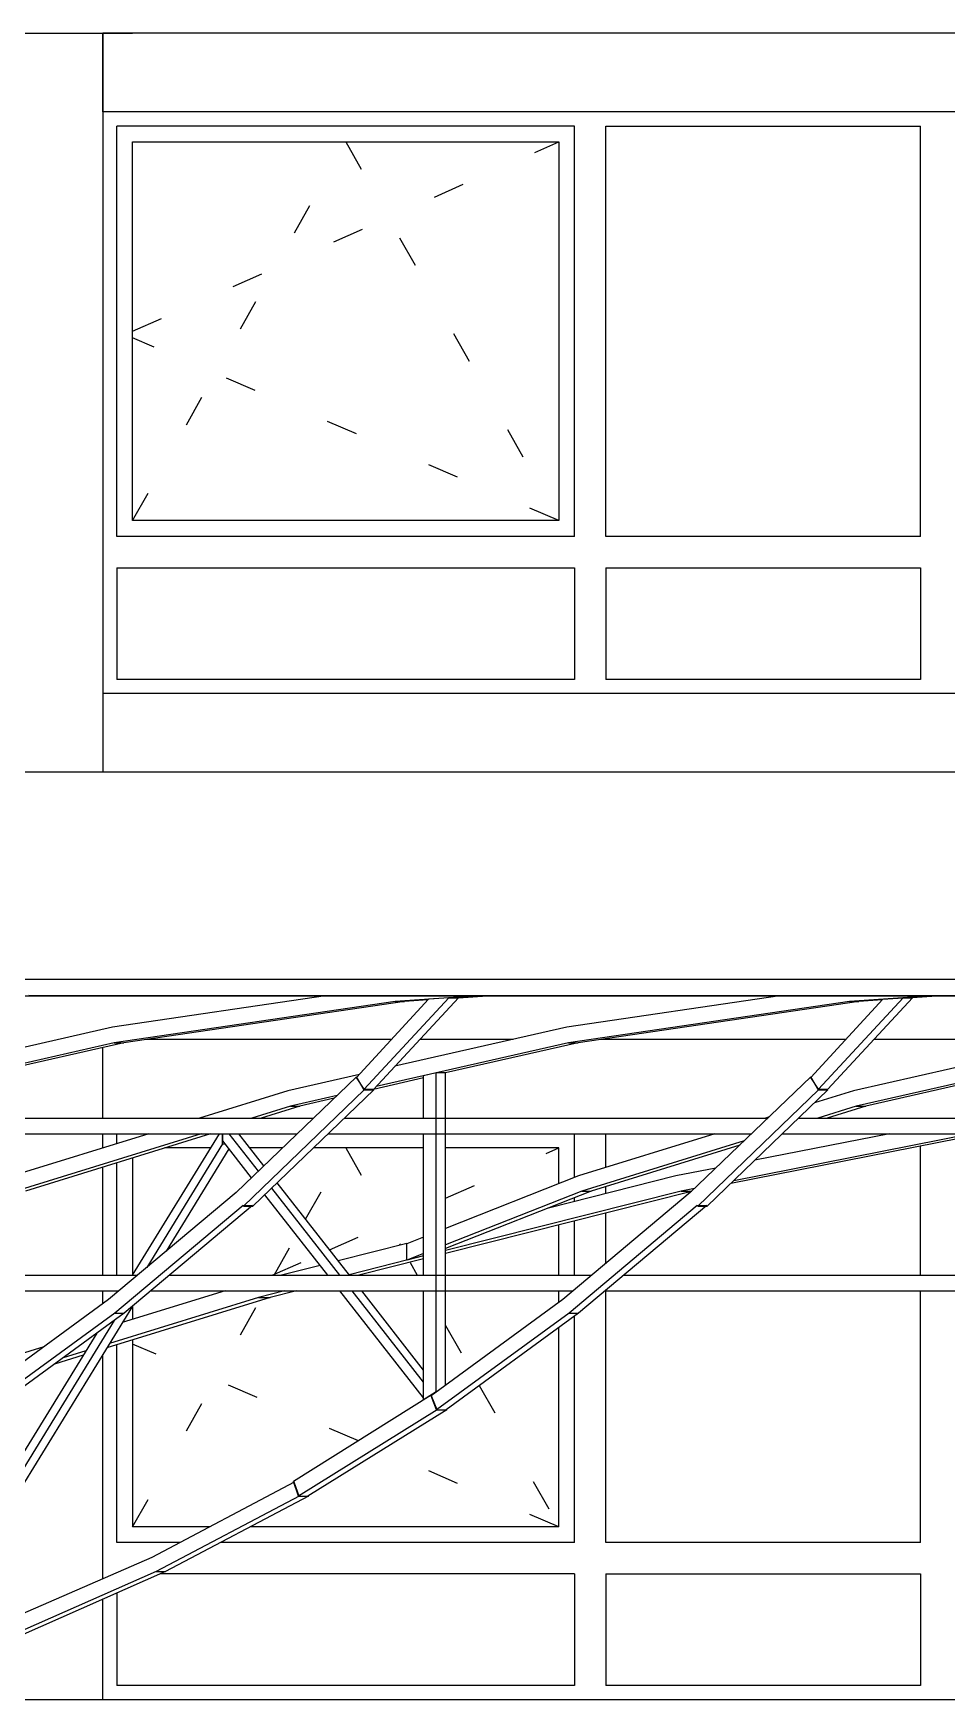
# Model space of a CAD drawing. Header units: metres. Extents: x -54.9 to 38.2, y -3.7 to 17.4.
# Drawn here: x -17.01 to -14.1, y 4.15 to 9.45 of the extents above; entities that cross this region are included whole.
import ezdxf

# ---------------------------------------------------------------- set-up
doc = ezdxf.new("R2010")
doc.units = ezdxf.units.M
for name, pattern in [('DASHDOT', [2, 1.25, -0.25, 0.25, -0.25]), ('DASHED', [0.75, 0.5, -0.25]), ('DOT', [0.25, 0, -0.25])]:
    doc.linetypes.add(name, pattern=pattern)
doc.layers.add('1', color=7, linetype='DASHED')
doc.layers.add('4', color=7, linetype='DASHDOT')

msp = doc.modelspace()

# ---------------------------------------------------------------- linework, layer by layer
at = {"layer": '1', "color": 1, "linetype": 'CONTINUOUS'}
for p, q in [((-23.03681, 9.45), (-16.691778, 9.45)), ((-12.236791, 9.45), (-16.786786, 9.45)), ((-16.786786, 9.45), (-16.786781, 7.1)), ((-16.786778, 9.2), (-16.786778, 9.45)), ((-12.236791, 9.2), (-16.786778, 9.2)), ((-12.236771, 7.35), (-16.786778, 7.35)), ((-16.786781, 7.1), (-17.036778, 7.1)), ((-12.236787, 7.1), (-16.786781, 7.1)), ((-17.059163, 6.44121), (-10.317608, 6.44125)), ((-17.084092, 6.3884), (-10.380227, 6.38841)), ((-17.021486, 6.39113), (-10.317608, 6.38841)), ((-16.078357, 6.388402), (-16.755982, 6.28873)), ((-15.857135, 6.3706), (-16.750089, 6.23926)), ((-15.827042, 6.3706), (-16.719995, 6.23926)), ((-15.750981, 6.3778), (-15.979531, 6.12911)), ((-15.686066, 6.3822), (-15.955349, 6.09154)), ((-15.655977, 6.3822), (-15.925264, 6.09154)), ((-15.594514, 6.38841), (-15.857135, 6.3706)), ((-15.857135, 6.3706), (-15.827042, 6.3706)), ((-15.752982, 6.375623), (-15.827042, 6.3706)), ((-15.686066, 6.3822), (-15.750981, 6.3778)), ((-15.686066, 6.3822), (-15.655977, 6.3822)), ((-15.655997, 6.3822), (-15.56443, 6.38841)), ((-14.633921, 6.388404), (-15.311561, 6.28873)), ((-14.412714, 6.3706), (-15.305667, 6.23926)), ((-14.38262, 6.3706), (-15.275573, 6.23926)), ((-14.30656, 6.3778), (-14.53511, 6.12911)), ((-14.241644, 6.3822), (-14.510927, 6.09154)), ((-14.211555, 6.3822), (-14.480843, 6.09154)), ((-14.150075, 6.38841), (-14.412714, 6.3706)), ((-14.412714, 6.3706), (-14.38262, 6.3706)), ((-14.308561, 6.375622), (-14.38262, 6.3706)), ((-14.119986, 6.38841), (-14.211555, 6.3822)), ((-14.150075, 6.38841), (-14.119986, 6.38841)), ((-16.755982, 6.28873), (-17.302131, 6.164456)), ((-15.311561, 6.28873), (-15.85771, 6.164456)), ((-13.512076, 6.28873), (-14.399149, 6.08688)), ((-16.750089, 6.23926), (-17.361785, 6.100068)), ((-16.719995, 6.23926), (-17.141045, 6.143451)), ((-16.786777, 6), (-16.786777, 6.224064)), ((-16.750089, 6.23926), (-16.719995, 6.23926)), ((-15.868432, 6.25), (-16.646976, 6.25)), ((-15.305667, 6.23926), (-15.917363, 6.100068)), ((-15.481768, 6.25), (-15.778456, 6.25)), ((-15.275573, 6.23926), (-15.696623, 6.143451)), ((-15.305667, 6.23926), (-15.275573, 6.23926)), ((-14.42401, 6.25), (-15.202554, 6.25)), ((-13.506182, 6.23926), (-14.390775, 6.03796)), ((-13.476089, 6.23926), (-14.360691, 6.03796)), ((-13.682283, 6.25), (-14.334034, 6.25)), ((-15.979514, 6.13127), (-16.362864, 5.76297)), ((-15.97067, 6.138752), (-16.198634, 6.08688)), ((-15.955349, 6.09154), (-15.979531, 6.12911)), ((-15.955295, 6.08929), (-15.979514, 6.13127)), ((-15.76665, 6.127516), (-15.926305, 6.091187)), ((-15.726717, 6.14345), (-15.76665, 6.13436)), ((-15.76665, 6), (-15.76665, 6.13436)), ((-15.726717, 5.12863), (-15.726717, 6.14345)), ((-14.535092, 6.13127), (-14.918443, 5.76297)), ((-14.510927, 6.09154), (-14.53511, 6.12911)), ((-14.510874, 6.08929), (-14.535092, 6.13127)), ((-16.198634, 6.08688), (-16.479006, 6)), ((-15.955295, 6.08929), (-16.339182, 5.71925)), ((-15.925211, 6.08929), (-16.309093, 5.71925)), ((-16.041359, 6.071853), (-16.19026, 6.03797)), ((-16.050696, 6.062882), (-16.160175, 6.03797)), ((-15.955349, 6.09154), (-15.925264, 6.09154)), ((-15.955295, 6.08929), (-15.925211, 6.08929)), ((-14.510874, 6.08929), (-14.89476, 5.71925)), ((-14.480789, 6.08929), (-14.864671, 5.71925)), ((-14.399149, 6.08688), (-14.523152, 6.048455)), ((-14.510927, 6.09154), (-14.480843, 6.09154)), ((-14.510874, 6.08929), (-14.480789, 6.08929)), ((-17.462262, 6), (-16.116148, 6)), ((-16.19026, 6.03797), (-16.312792, 6)), ((-16.160175, 6.03797), (-16.282707, 6)), ((-16.19026, 6.03797), (-16.160175, 6.03797)), ((-16.017841, 6), (-14.671726, 6)), ((-14.668015, 6.003565), (-14.679521, 6)), ((-14.573419, 6), (-12.236773, 6)), ((-14.390775, 6.03796), (-14.513281, 6)), ((-14.360691, 6.03796), (-14.483195, 6)), ((-14.390775, 6.03796), (-14.360691, 6.03796)), ((-17.514133, 5.95), (-16.168191, 5.95)), ((-16.640363, 5.95), (-17.07383, 5.81568)), ((-16.474145, 5.95), (-17.063021, 5.76752)), ((-16.444061, 5.95), (-17.032936, 5.76752)), ((-16.786777, 5.90463), (-16.786777, 5.95)), ((-16.416559, 5.95), (-16.69284, 5.5)), ((-16.405508, 5.918), (-16.405508, 5.95)), ((-16.405486, 5.927), (-16.405486, 5.95)), ((-16.291638, 5.8314), (-16.384374, 5.95)), ((-16.274458, 5.847905), (-16.354289, 5.95)), ((-16.069711, 5.95), (-14.72377, 5.95)), ((-15.76665, 5.5), (-15.76665, 5.95)), ((-14.840878, 5.95), (-15.274345, 5.81568)), ((-13.986933, 5.95), (-14.789992, 5.791237)), ((-14.024618, 5.95), (-14.780269, 5.800609)), ((-14.285337, 5.95), (-14.712975, 5.865477)), ((-14.62529, 5.95), (-12.890961, 5.95)), ((-16.405508, 5.918), (-16.646855, 5.524895)), ((-16.385548, 5.901502), (-16.584858, 5.576869)), ((-16.405508, 5.918), (-16.398448, 5.918)), ((-16.313963, 5.809951), (-16.405486, 5.927)), ((-14.747158, 5.92753), (-15.263545, 5.76752)), ((-14.761483, 5.913768), (-15.233452, 5.76752)), ((-16.786777, 5.5), (-16.786777, 5.8438)), ((-14.837331, 5.840898), (-14.964916, 5.81568)), ((-16.032511, 5.5), (-16.249137, 5.777044)), ((-16.002421, 5.5), (-16.231981, 5.793581)), ((-15.274345, 5.81568), (-15.696623, 5.648966)), ((-14.964916, 5.81568), (-15.369715, 5.713724)), ((-16.362864, 5.76297), (-16.768641, 5.4228)), ((-16.071607, 5.5), (-16.27143, 5.755555)), ((-15.233452, 5.76752), (-15.696623, 5.584663)), ((-14.94764, 5.76752), (-15.696623, 5.578924)), ((-15.263545, 5.76752), (-15.696623, 5.596543)), ((-14.915039, 5.76624), (-15.696623, 5.569435)), ((-14.918443, 5.76297), (-15.32422, 5.4228)), ((-15.263545, 5.76752), (-15.233452, 5.76752)), ((-14.904915, 5.775967), (-14.94764, 5.76752)), ((-14.94764, 5.76752), (-14.913707, 5.76752)), ((-16.340688, 5.72133), (-16.748632, 5.37959)), ((-16.310599, 5.72133), (-16.718547, 5.37959)), ((-16.340688, 5.72133), (-16.310599, 5.72133)), ((-16.339182, 5.71925), (-16.309093, 5.71925)), ((-14.896266, 5.72133), (-15.30421, 5.37959)), ((-14.866177, 5.72133), (-15.274126, 5.37959)), ((-14.896266, 5.72133), (-14.866177, 5.72133)), ((-14.89476, 5.71925), (-14.864671, 5.71925)), ((-15.76665, 5.62132), (-15.82007, 5.60023)), ((-15.81962, 5.600407), (-16.037937, 5.545421)), ((-15.820061, 5.54781), (-15.82007, 5.60023)), ((-15.76665, 5.568896), (-15.820061, 5.54781)), ((-16.095738, 5.530862), (-16.218271, 5.5)), ((-15.76665, 5.561291), (-16.003677, 5.501607)), ((-15.76665, 5.551802), (-15.972376, 5.5)), ((-15.76665, 5.561259), (-15.820061, 5.54781)), ((-18.01923, 5.5), (-16.676552, 5.5)), ((-16.574809, 5.5), (-15.23213, 5.5)), ((-15.130388, 5.5), (-12.890961, 5.5)), ((-18.078917, 5.45), (-16.736195, 5.45)), ((-16.768641, 5.4228), (-17.186822, 5.11661)), ((-16.786777, 5.409521), (-16.786777, 5.45)), ((-16.254383, 5.42899), (-16.774046, 5.268722)), ((-16.292064, 5.42899), (-16.765242, 5.283062)), ((-16.397786, 5.45), (-16.724578, 5.349295)), ((-16.634496, 5.45), (-15.291774, 5.45)), ((-16.208626, 5.45), (-16.292064, 5.42899)), ((-16.292064, 5.42899), (-16.254383, 5.42899)), ((-16.170944, 5.45), (-16.254383, 5.42899)), ((-15.766659, 5.11), (-16.032511, 5.45)), ((-15.766659, 5.16), (-15.993415, 5.45)), ((-15.76665, 5.198475), (-15.963325, 5.45)), ((-15.76665, 5.10351), (-15.76665, 5.45)), ((-15.32422, 5.4228), (-15.742401, 5.11661)), ((-15.190075, 5.45), (-12.853275, 5.45)), ((-16.750314, 5.356382), (-17.403793, 4.292)), ((-16.692668, 5.401269), (-17.366396, 4.303911)), ((-16.748632, 5.37959), (-17.169789, 5.07191)), ((-16.718547, 5.37959), (-17.139695, 5.07191)), ((-16.748632, 5.37959), (-16.718547, 5.37959)), ((-15.30421, 5.37959), (-15.725367, 5.07191)), ((-15.274126, 5.37959), (-15.695274, 5.07191)), ((-15.30421, 5.37959), (-15.274126, 5.37959)), ((-16.805986, 5.315709), (-17.403802, 4.342)), ((-16.97401, 5.27243), (-17.141045, 5.220956)), ((-16.840229, 5.259936), (-16.913081, 5.237468)), ((-16.786777, 4.534313), (-16.786777, 5.247986)), ((-16.849033, 5.245596), (-16.940619, 5.21735)), ((-15.766659, 5.11), (-15.766659, 5.16)), ((-15.742401, 5.11877), (-16.179849, 4.84354)), ((-15.726717, 5.12863), (-15.76665, 5.10351)), ((-15.723004, 5.07182), (-15.742401, 5.11877)), ((-15.725367, 5.07191), (-15.742401, 5.11661)), ((-15.723004, 5.07182), (-16.16433, 4.79753)), ((-15.692905, 5.07182), (-16.134241, 4.79753)), ((-15.725367, 5.07191), (-15.695274, 5.07191)), ((-15.723004, 5.07182), (-15.692905, 5.07182)), ((-16.178303, 4.84138), (-16.630318, 4.60268)), ((-16.16433, 4.79753), (-16.179849, 4.84354)), ((-16.162735, 4.79744), (-16.178303, 4.84138)), ((-16.162735, 4.79744), (-16.617128, 4.5577)), ((-16.132646, 4.79744), (-16.587043, 4.5577)), ((-16.16433, 4.79753), (-16.134241, 4.79753)), ((-16.162735, 4.79744), (-16.132646, 4.79744)), ((-16.630318, 4.60268), (-17.090492, 4.4016)), ((-16.617128, 4.5577), (-17.079701, 4.35352)), ((-16.587043, 4.5577), (-17.049599, 4.35352)), ((-16.617128, 4.5577), (-16.587043, 4.5577)), ((-16.786777, 4.15), (-16.786777, 4.469534)), ((-16.786777, 4.15), (-18.265684, 4.15)), ((-12.236773, 4.15), (-16.786777, 4.15))]:
    msp.add_line(p, q, dxfattribs=at)
for points in [[(-14.30656, 6.3778), (-14.241644, 6.3822), (-14.211555, 6.3822)], [(-15.696623, 5.150128), (-15.696623, 6.14345), (-15.726717, 6.14345)]]:
    msp.add_lwpolyline(points, dxfattribs=at)
at = {"layer": '4', "color": 1, "linetype": 'CONTINUOUS'}
for p, q in [((-16.741778, 7.85), (-16.741778, 9.155)), ((-15.286778, 9.155), (-16.741778, 9.155)), ((-15.286778, 7.85), (-15.286778, 9.155)), ((-15.186778, 7.85), (-15.186778, 9.155)), ((-15.186778, 9.155), (-14.186777, 9.155)), ((-14.186777, 7.85), (-14.186777, 9.155)), ((-15.286778, 7.85), (-16.741778, 7.85)), ((-14.186777, 7.85), (-15.186778, 7.85)), ((-16.741778, 7.75), (-16.741778, 7.395)), ((-16.741778, 7.75), (-15.286778, 7.75)), ((-15.286778, 7.75), (-15.286778, 7.395)), ((-15.186778, 7.75), (-15.186778, 7.395)), ((-15.186778, 7.75), (-14.186777, 7.75)), ((-14.186777, 7.75), (-14.186777, 7.395)), ((-15.286778, 7.395), (-16.741778, 7.395)), ((-14.186777, 7.395), (-15.186778, 7.395)), ((-16.741778, 5.918574), (-16.741778, 5.95)), ((-15.286778, 5.810772), (-15.286778, 5.95)), ((-15.186778, 5.842815), (-15.186778, 5.95)), ((-16.444187, 5.905), (-16.589279, 5.905)), ((-16.21503, 5.905), (-16.319102, 5.905)), ((-15.76665, 5.905), (-16.116394, 5.905)), ((-15.336778, 5.905), (-15.696623, 5.905)), ((-15.336778, 5.791032), (-15.336778, 5.905)), ((-14.186777, 5.5), (-14.186777, 5.910491)), ((-16.741778, 5.5), (-16.741778, 5.857744)), ((-16.691778, 5.873238), (-16.691778, 5.501729)), ((-15.186778, 5.7598), (-15.186778, 5.781983)), ((-15.286778, 5.734613), (-15.286778, 5.746467)), ((-15.286778, 5.5), (-15.286778, 5.672635)), ((-15.186778, 5.53802), (-15.186778, 5.697815)), ((-15.336778, 5.5), (-15.336778, 5.660045)), ((-15.336778, 5.413605), (-15.336778, 5.45)), ((-15.186778, 4.65), (-15.186778, 5.45)), ((-14.186777, 4.65), (-14.186777, 5.45)), ((-16.691778, 5.402014), (-16.691778, 5.359403)), ((-15.286778, 4.65), (-15.286778, 5.370347)), ((-15.336778, 4.7), (-15.336778, 5.333818)), ((-16.741778, 4.65), (-16.741778, 5.278674)), ((-16.691778, 5.294094), (-16.691778, 4.7)), ((-16.446028, 4.7), (-16.691778, 4.7)), ((-15.336778, 4.7), (-16.317331, 4.7)), ((-16.54071, 4.65), (-16.741778, 4.65)), ((-15.286778, 4.65), (-16.4121, 4.65)), ((-14.186777, 4.65), (-15.186778, 4.65)), ((-15.286778, 4.55), (-16.604487, 4.55)), ((-15.286778, 4.55), (-15.286778, 4.195)), ((-15.186778, 4.55), (-15.186778, 4.195)), ((-15.186778, 4.55), (-14.186777, 4.55)), ((-14.186777, 4.55), (-14.186777, 4.195)), ((-16.741778, 4.489397), (-16.741778, 4.195)), ((-15.286778, 4.195), (-16.741778, 4.195)), ((-14.186777, 4.195), (-15.186778, 4.195))]:
    msp.add_line(p, q, dxfattribs=at)
at = {"layer": '4', "color": 1, "linetype": 'DOT'}
for p, q in [((-16.691778, 8.5025), (-15.336778, 9.105)), ((-15.696623, 5.744995), (-15.336778, 5.905)), ((-16.065676, 5.580896), (-15.76665, 5.713858)), ((-16.241986, 5.5), (-16.170719, 5.626755)), ((-16.247608, 5.5), (-16.117012, 5.558069)), ((-15.809613, 5.540984), (-15.786571, 5.5)), ((-16.691778, 4.7), (-16.287685, 5.418719)), ((-15.696623, 5.34002), (-15.620993, 5.205504)), ((-15.973808, 4.973175), (-16.691778, 5.28106))]:
    msp.add_line(p, q, dxfattribs=at)
at = {"layer": '4', "color": 1, "linetype": 'CONTINUOUS'}
msp.add_lwpolyline([(-15.336778, 7.9), (-16.691778, 7.9), (-16.691778, 9.105), (-15.336778, 9.105), (-15.336778, 7.9)], dxfattribs=at)
at = {"layer": '4', "color": 1, "linetype": 'DOT'}
for points in [[(-16.691778, 7.9), (-16.014278, 9.105), (-15.336778, 7.9), (-16.691778, 8.48106)], [(-16.14178, 5.678225), (-16.014278, 5.905), (-15.840121, 5.595244)], [(-15.589378, 5.149274), (-15.336778, 4.7), (-15.90151, 4.942172)]]:
    msp.add_lwpolyline(points, dxfattribs=at)

doc.saveas('drawing.dxf')
